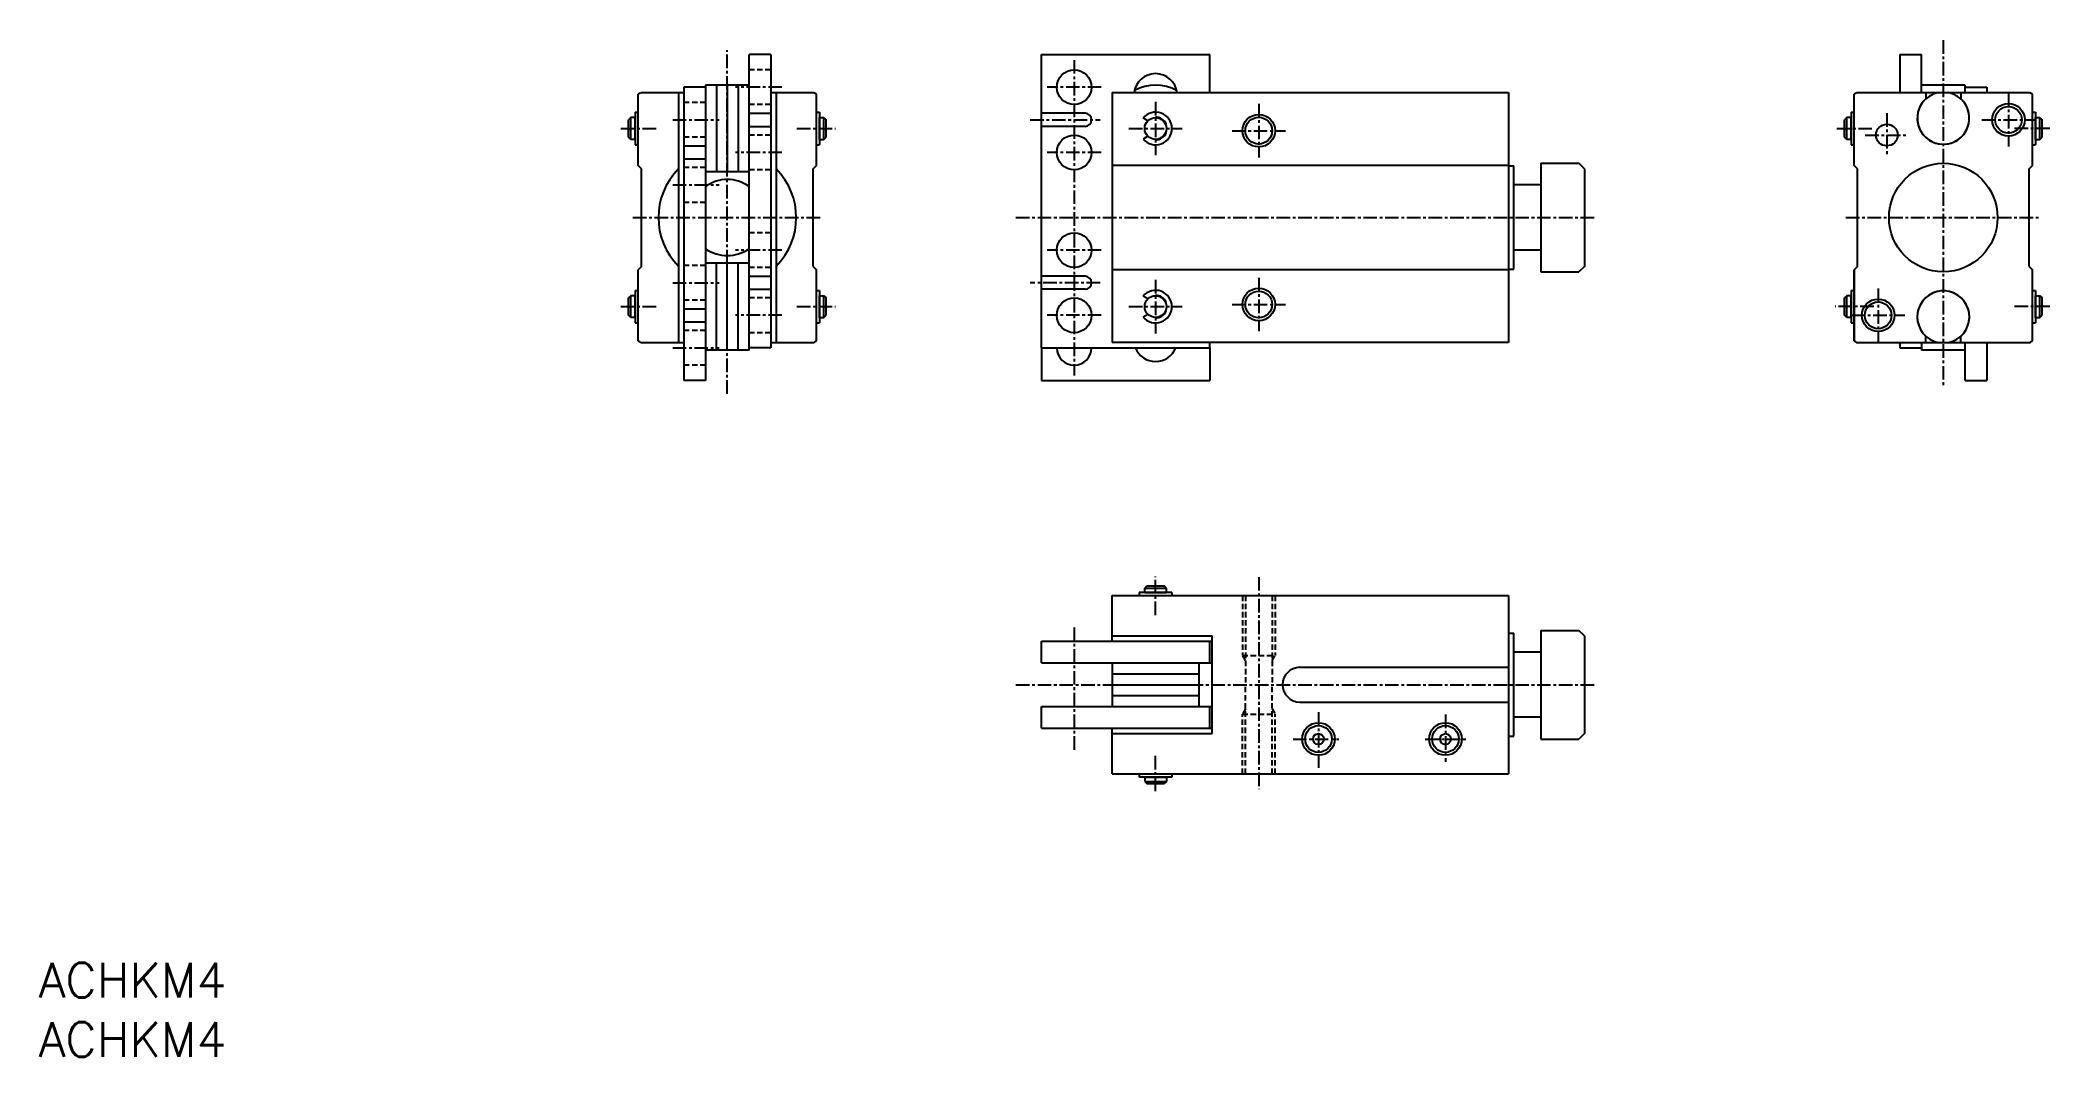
# Model space of a CAD drawing. Extents: x -55 to 130, y -29 to 65.
import ezdxf

# ---------------------------------------------------------------- set-up
doc = ezdxf.new("R2010")
doc.units = 0
doc.linetypes.add('CENTER', pattern=[2, 1.25, -0.25, 0.25, -0.25])
doc.linetypes.add('DASHED', pattern=[0.75, 0.5, -0.25])
doc.layers.get('0').update_dxf_attribs({"linetype": 'CONTINUOUS'})
doc.layers.add('CENTER', color=1, linetype='CENTER')
doc.styles.get("Standard").update_dxf_attribs({"font": 'txt.shx', "bigfont": 'bigfont.shx'})

msp = doc.modelspace()

# ---------------------------------------------------------------- linework, layer by layer
at = {"color": 7, "linetype": 'CONTINUOUS'}
for p, q in [((11.82, 63.71), (9.82, 63.71)), ((9.82, 36.51), (9.82, 63.71)), ((11.82, 63.71), (11.82, 36.71)), ((36.77, 36.71), (36.77, 63.71)), ((36.77, 63.71), (52.27, 63.71)), ((52.27, 60.21), (52.27, 63.71)), ((115.83, 63.71), (115.83, 60.21)), ((115.83, 63.71), (117.83, 63.71)), ((117.83, 60.21), (117.83, 63.71)), ((-0.38, 53.51), (-0.38, 60.06)), ((-0.16, 60.21), (3.82, 60.21)), ((3.32, 60.21), (3.32, 37.21)), ((3.82, 60.71), (3.82, 33.71)), ((5.82, 60.71), (3.82, 60.71)), ((5.82, 60.91), (5.82, 33.71)), ((9.82, 60.91), (5.82, 60.91)), ((6.82, 60.91), (6.82, 52.91)), ((7.82, 60.91), (7.82, 52.91)), ((8.82, 60.91), (8.82, 52.91)), ((11.82, 60.21), (15.81, 60.21)), ((12.32, 60.21), (12.32, 37.21)), ((16.02, 53.51), (16.02, 60.06)), ((43.27, 60.21), (79.77, 60.21)), ((43.27, 60.21), (43.27, 37.21)), ((79.77, 60.21), (79.77, 37.21)), ((111.63, 53.51), (111.63, 60.06)), ((111.84, 60.21), (119.83, 60.21)), ((121.83, 60.91), (117.83, 60.91)), ((118.23, 60.21), (118.23, 59.65)), ((119.83, 60.21), (127.81, 60.21)), ((121.43, 60.21), (121.43, 59.65)), ((121.83, 60.21), (121.83, 60.91)), ((121.83, 60.71), (123.83, 60.71)), ((123.83, 60.71), (123.83, 60.21)), ((128.03, 53.51), (128.03, 60.06)), ((-1.08, 57.91), (-1.28, 57.71)), ((-1.28, 56.11), (-1.28, 57.71)), ((-0.68, 57.91), (-1.08, 57.91)), ((-1.08, 55.91), (-1.08, 57.91)), ((-0.68, 58.41), (-0.38, 58.41)), ((-0.68, 58.41), (-0.68, 55.41)), ((-0.68, 55.91), (-0.68, 57.91)), ((9.82, 58.31), (11.82, 58.31)), ((16.02, 58.41), (16.32, 58.41)), ((16.32, 58.41), (16.32, 55.41)), ((16.32, 55.91), (16.32, 57.91)), ((16.32, 57.91), (16.72, 57.91)), ((16.72, 57.91), (16.92, 57.71)), ((16.72, 55.91), (16.72, 57.91)), ((16.92, 56.11), (16.92, 57.71)), ((40.77, 58.31), (36.77, 58.31)), ((46.57, 57.62), (46.13, 57.88)), ((47.27, 57.91), (47.27, 57.96)), ((110.93, 57.91), (110.73, 57.71)), ((110.73, 56.11), (110.73, 57.71)), ((111.33, 57.91), (110.93, 57.91)), ((110.93, 55.91), (110.93, 57.91)), ((111.33, 58.41), (111.63, 58.41)), ((111.33, 58.41), (111.33, 55.41)), ((111.33, 55.91), (111.33, 57.91)), ((128.03, 58.41), (128.33, 58.41)), ((128.33, 58.41), (128.33, 55.41)), ((128.33, 55.91), (128.33, 57.91)), ((128.33, 57.91), (128.73, 57.91)), ((128.73, 57.91), (128.93, 57.71)), ((128.73, 55.91), (128.73, 57.91)), ((128.93, 56.11), (128.93, 57.71)), ((-1.08, 55.91), (-1.28, 56.11)), ((-0.68, 55.91), (-1.08, 55.91)), ((9.82, 57.11), (11.82, 57.11)), ((16.32, 55.91), (16.72, 55.91)), ((16.72, 55.91), (16.92, 56.11)), ((40.77, 57.11), (36.77, 57.11)), ((46.57, 56.2), (46.13, 55.94)), ((47.27, 55.91), (47.27, 55.86)), ((48.24, 57.31), (48.2, 57.29)), ((48.24, 56.51), (48.2, 56.53)), ((110.93, 55.91), (110.73, 56.11)), ((111.33, 55.91), (110.93, 55.91)), ((128.33, 55.91), (128.73, 55.91)), ((128.73, 55.91), (128.93, 56.11)), ((-0.68, 55.41), (-0.38, 55.41)), ((3.82, 55.31), (5.82, 55.31)), ((3.82, 54.11), (5.82, 54.11)), ((16.02, 55.41), (16.32, 55.41)), ((82.77, 53.71), (86.27, 53.71)), ((82.77, 53.71), (82.77, 43.71)), ((86.77, 53.21), (86.27, 53.71)), ((111.33, 55.41), (111.63, 55.41)), ((128.03, 55.41), (128.33, 55.41)), ((-0.08, 53.21), (-0.38, 53.51)), ((-0.08, 44.21), (-0.08, 53.21)), ((9.82, 52.91), (5.82, 52.91)), ((15.72, 53.21), (16.02, 53.51)), ((15.72, 44.21), (15.72, 53.21)), ((79.77, 53.51), (43.27, 53.51)), ((79.77, 53.46), (80.27, 53.46)), ((80.27, 43.96), (80.27, 53.46)), ((86.77, 53.21), (86.77, 44.21)), ((111.93, 53.21), (111.63, 53.51)), ((111.93, 44.21), (111.93, 53.21)), ((127.73, 53.21), (128.03, 53.51)), ((127.73, 44.21), (127.73, 53.21)), ((82.77, 51.71), (80.27, 51.71)), ((9.82, 44.51), (5.82, 44.51)), ((6.82, 36.51), (6.82, 44.51)), ((7.82, 36.51), (7.82, 44.51)), ((8.82, 36.51), (8.82, 44.51)), ((82.77, 45.71), (80.27, 45.71)), ((-0.08, 44.21), (-0.38, 43.91)), ((-0.38, 37.36), (-0.38, 43.91)), ((9.82, 43.31), (11.82, 43.31)), ((15.72, 44.21), (16.02, 43.91)), ((16.02, 37.36), (16.02, 43.91)), ((40.77, 43.31), (36.77, 43.31)), ((79.77, 43.91), (43.27, 43.91)), ((79.77, 43.96), (80.27, 43.96)), ((82.77, 43.71), (86.27, 43.71)), ((86.77, 44.21), (86.27, 43.71)), ((111.93, 44.21), (111.63, 43.91)), ((111.63, 37.36), (111.63, 43.91)), ((111.63, 43.91), (111.63, 37.36)), ((127.73, 44.21), (128.03, 43.91)), ((128.03, 37.36), (128.03, 43.91)), ((-1.08, 41.51), (-1.28, 41.31)), ((-1.28, 39.71), (-1.28, 41.31)), ((-0.68, 41.51), (-1.08, 41.51)), ((-1.08, 39.51), (-1.08, 41.51)), ((-0.68, 42.01), (-0.38, 42.01)), ((-0.68, 42.01), (-0.68, 39.01)), ((-0.68, 39.51), (-0.68, 41.51)), ((9.82, 42.11), (11.82, 42.11)), ((16.02, 42.01), (16.32, 42.01)), ((16.32, 42.01), (16.32, 39.01)), ((16.32, 39.51), (16.32, 41.51)), ((16.32, 41.51), (16.72, 41.51)), ((16.72, 41.51), (16.92, 41.31)), ((16.72, 39.51), (16.72, 41.51)), ((16.92, 39.71), (16.92, 41.31)), ((40.77, 42.11), (36.77, 42.11)), ((46.57, 41.22), (46.13, 41.48)), ((47.27, 41.51), (47.27, 41.56)), ((48.24, 40.91), (48.2, 40.89)), ((110.93, 41.51), (110.73, 41.31)), ((110.73, 39.71), (110.73, 41.31)), ((111.33, 41.51), (110.93, 41.51)), ((110.93, 39.51), (110.93, 41.51)), ((111.33, 42.01), (111.63, 42.01)), ((111.33, 42.01), (111.33, 39.01)), ((111.33, 39.51), (111.33, 41.51)), ((128.03, 42.01), (128.33, 42.01)), ((128.33, 42.01), (128.33, 39.01)), ((128.33, 39.51), (128.33, 41.51)), ((128.33, 41.51), (128.73, 41.51)), ((128.73, 41.51), (128.93, 41.31)), ((128.73, 39.51), (128.73, 41.51)), ((128.93, 39.71), (128.93, 41.31)), ((-1.08, 39.51), (-1.28, 39.71)), ((-0.68, 39.51), (-1.08, 39.51)), ((-0.68, 39.01), (-0.38, 39.01)), ((3.82, 40.31), (5.82, 40.31)), ((3.82, 39.11), (5.82, 39.11)), ((16.02, 39.01), (16.32, 39.01)), ((16.32, 39.51), (16.72, 39.51)), ((16.72, 39.51), (16.92, 39.71)), ((46.57, 39.8), (46.13, 39.54)), ((47.27, 39.51), (47.27, 39.46)), ((48.24, 40.11), (48.2, 40.13)), ((110.93, 39.51), (110.73, 39.71)), ((111.33, 39.51), (110.93, 39.51)), ((111.33, 39.01), (111.63, 39.01)), ((128.03, 39.01), (128.33, 39.01)), ((128.33, 39.51), (128.73, 39.51)), ((128.73, 39.51), (128.93, 39.71)), ((-0.16, 37.21), (3.82, 37.21)), ((11.82, 37.21), (15.81, 37.21)), ((79.77, 37.21), (43.27, 37.21)), ((52.27, 36.71), (52.27, 37.21)), ((111.84, 37.21), (119.83, 37.21)), ((115.83, 37.21), (115.83, 36.71)), ((117.83, 37.21), (117.83, 36.51)), ((118.23, 37.21), (118.23, 37.77)), ((119.83, 37.21), (127.81, 37.21)), ((121.43, 37.21), (121.43, 37.77)), ((121.83, 33.71), (121.83, 37.21)), ((123.83, 37.21), (123.83, 33.71)), ((9.82, 36.51), (5.82, 36.51)), ((11.82, 36.71), (9.82, 36.71)), ((36.77, 36.71), (52.27, 36.71)), ((36.77, 36.71), (36.77, 33.71)), ((52.27, 36.71), (52.27, 33.71)), ((115.83, 36.71), (117.83, 36.71)), ((121.83, 36.51), (117.83, 36.51)), ((5.82, 33.71), (3.82, 33.71)), ((36.77, 33.71), (52.27, 33.71)), ((121.83, 33.71), (123.83, 33.71)), ((43.27, 13.9), (79.77, 13.9)), ((43.27, 10.2), (43.27, 13.9)), ((45.77, 14.2), (45.77, 13.9)), ((48.77, 14.2), (45.77, 14.2)), ((46.27, 14.6), (46.47, 14.8)), ((46.27, 14.2), (46.27, 14.6)), ((46.27, 14.6), (48.27, 14.6)), ((46.27, 14.2), (48.27, 14.2)), ((46.47, 14.8), (48.07, 14.8)), ((48.27, 14.6), (48.07, 14.8)), ((48.27, 14.2), (48.27, 14.6)), ((48.77, 14.2), (48.77, 13.9)), ((79.77, 13.9), (79.77, -2.5)), ((36.77, 7.7), (36.77, 9.7)), ((36.77, 9.7), (52.47, 9.7)), ((43.27, 10.2), (52.47, 10.2)), ((43.27, 9.7), (43.27, 10.2)), ((52.27, 7.7), (52.27, 9.7)), ((52.47, 1.2), (52.47, 10.2)), ((79.77, 10.45), (80.27, 10.45)), ((80.27, 0.95), (80.27, 10.45)), ((82.77, 10.7), (86.27, 10.7)), ((82.77, 10.7), (82.77, 0.7)), ((86.77, 10.2), (86.27, 10.7)), ((86.77, 10.2), (86.77, 1.2)), ((36.77, 7.7), (52.47, 7.7)), ((43.27, 7.7), (43.27, 3.7)), ((51.27, 3.7), (51.27, 7.7)), ((82.77, 8.7), (80.27, 8.7)), ((43.27, 6.7), (51.27, 6.7)), ((43.27, 5.7), (51.27, 5.7)), ((60.57, 7.3), (79.77, 7.3)), ((43.27, 4.7), (51.27, 4.7)), ((60.57, 4.1), (79.77, 4.1)), ((36.77, 1.7), (36.77, 3.7)), ((36.77, 3.7), (52.47, 3.7)), ((52.27, 1.7), (52.27, 3.7)), ((82.77, 2.7), (80.27, 2.7)), ((36.77, 1.7), (52.47, 1.7)), ((43.27, 1.2), (43.27, 1.7)), ((43.27, 1.2), (52.47, 1.2)), ((43.27, -2.5), (43.27, 1.2)), ((79.77, 0.95), (80.27, 0.95)), ((82.77, 0.7), (86.27, 0.7)), ((86.77, 1.2), (86.27, 0.7)), ((43.27, -2.5), (79.77, -2.5)), ((45.77, -2.5), (45.77, -2.8)), ((48.77, -2.8), (45.77, -2.8)), ((46.27, -2.8), (48.27, -2.8)), ((46.27, -2.8), (46.27, -3.2)), ((46.27, -3.2), (46.47, -3.4)), ((46.27, -3.2), (48.27, -3.2)), ((46.47, -3.4), (48.07, -3.4)), ((48.27, -3.2), (48.07, -3.4)), ((48.27, -2.8), (48.27, -3.2)), ((48.77, -2.5), (48.77, -2.8))]:
    msp.add_line(p, q, dxfattribs=at)
at = {"color": 3, "linetype": 'DASHED'}
for p, q in [((11.82, 62.31), (9.82, 62.31)), ((5.82, 59.31), (3.82, 59.31)), ((11.82, 59.11), (9.82, 59.11)), ((5.82, 56.11), (3.82, 56.11)), ((11.82, 56.31), (9.82, 56.31)), ((5.82, 53.31), (3.82, 53.31)), ((11.82, 53.11), (9.82, 53.11)), ((5.82, 50.11), (3.82, 50.11)), ((11.82, 47.31), (9.82, 47.31)), ((5.82, 44.31), (3.82, 44.31)), ((11.82, 44.11), (9.82, 44.11)), ((5.82, 41.11), (3.82, 41.11)), ((11.82, 41.31), (9.82, 41.31)), ((5.82, 38.31), (3.82, 38.31)), ((11.82, 38.11), (9.82, 38.11)), ((5.82, 35.11), (3.82, 35.11)), ((55.27, 13.9), (55.27, 8.4)), ((55.54, 13.9), (55.54, 5.7)), ((58, 13.9), (58, 5.7)), ((58.27, 13.9), (58.27, 8.4)), ((55.27, 8.4), (58.27, 8.4)), ((55.54, 7.93), (55.27, 8.4)), ((58, 7.93), (58.27, 8.4)), ((55.54, -2.5), (55.54, 5.7)), ((58, -2.5), (58, 5.7)), ((55.54, 3.47), (55.27, 3)), ((55.27, 3), (58.27, 3)), ((55.27, -2.5), (55.27, 3)), ((58, 3.47), (58.27, 3)), ((58.27, -2.5), (58.27, 3))]:
    msp.add_line(p, q, dxfattribs=at)
at = {"color": 7, "linetype": 'CONTINUOUS'}
for centre, radius in [((39.77, 60.71), 1.6), ((47.27, 56.91), 1), ((47.27, 56.91), 1), ((56.77, 56.71), 1.23), ((125.83, 57.71), 1.23), ((39.77, 54.71), 1.6), ((114.63, 56.31), 1), ((119.83, 48.71), 5), ((39.77, 45.71), 1.6), ((39.77, 39.71), 1.6), ((47.27, 40.51), 1), ((47.27, 40.51), 1), ((56.77, 40.71), 1.23), ((113.83, 39.71), 1.23), ((62.27, 0.7), 1.23), ((73.97, 0.7), 1.23), ((62.27, 0.7), 0.5), ((73.97, 0.7), 0.5)]:
    msp.add_circle(centre, radius, dxfattribs=at)
at = {"color": 3, "linetype": 'CONTINUOUS'}
for centre in [(56.77, 56.71), (125.83, 57.71), (56.77, 40.71), (113.83, 39.71), (62.27, 0.7), (73.97, 0.7)]:
    msp.add_circle(centre, 1.5, dxfattribs=at)
at = {"color": 7, "linetype": 'CONTINUOUS'}
for centre, radius, start, end in [((47.27, 59.96), 2, 7.1808, 172.8192), ((7.82, 48.71), 14, 124.7719, 125.8535), ((7.82, 48.71), 14, 54.1465, 55.2281), ((47.27, 56.91), 4, 60.8154, 119.1846), ((119.83, 48.71), 14, 124.7719, 125.8535), ((119.83, 57.86), 2.4, 101.7159, 78.2841), ((119.83, 57.86), 2.4, 131.8103, 48.1897), ((119.83, 48.71), 14, 54.1465, 55.2281), ((40.77, 57.71), 0.6, 270, 90), ((47.27, 56.91), 1.5, 220.2603, 139.7397), ((47.27, 56.91), 1.05, 22.3927, 90), ((47.27, 56.91), 1.05, 270, 337.6073), ((7.82, 48.71), 6.35, 135.1261, 224.8739), ((7.82, 48.71), 3.5, 55.1501, 124.8499), ((7.82, 48.71), 6.35, 315.1261, 44.8739), ((7.82, 48.71), 3.5, 235.1501, 304.8499), ((40.77, 42.71), 0.6, 270, 90), ((47.27, 40.51), 1.5, 220.2603, 139.7397), ((47.27, 40.51), 1.05, 22.3927, 90), ((119.83, 39.56), 2.4, 311.8103, 258.2841), ((119.83, 39.56), 2.4, 281.7159, 228.1897), ((47.27, 40.51), 1.05, 270, 337.6073), ((7.82, 48.71), 14, 234.1465, 235.2281), ((7.82, 48.71), 14, 304.7719, 305.8535), ((119.83, 48.71), 14, 234.1465, 235.2281), ((119.83, 48.71), 14, 304.7719, 305.8535), ((39.77, 36.71), 1.6, 180, 360), ((47.27, 37.46), 2, 202.0243, 337.9757), ((60.57, 5.7), 1.6, 90, 270)]:
    msp.add_arc(centre, radius, start, end, dxfattribs=at)
at = {"layer": 'CENTER', "color": 1, "linetype": 'CENTER'}
for p, q in [((119.83, 65.04), (119.83, 33.19)), ((7.82, 32.48), (7.82, 64.12)), ((39.77, 63.21), (39.77, 34.17)), ((12.85, 60.71), (8.56, 60.71)), ((42.27, 60.71), (37.27, 60.71)), ((47.27, 59.37), (47.27, 54.45)), ((47.27, 59.37), (47.27, 54.45)), ((125.83, 60.17), (125.83, 55.25)), ((2.79, 57.71), (7.08, 57.71)), ((35.73, 57.71), (42.16, 57.71)), ((56.77, 59.17), (56.77, 54.25)), ((56.77, 59.17), (56.77, 54.25)), ((114.63, 58.31), (114.63, 54.31)), ((123.37, 57.71), (128.29, 57.71)), ((-1.99, 56.91), (1.47, 56.91)), ((14.22, 56.91), (17.77, 56.91)), ((44.81, 56.91), (49.73, 56.91)), ((54.31, 56.71), (59.23, 56.71)), ((110.01, 56.91), (113.47, 56.91)), ((112.63, 56.31), (116.63, 56.31)), ((129.64, 56.91), (126.18, 56.91)), ((12.85, 54.71), (8.56, 54.71)), ((42.27, 54.71), (37.27, 54.71)), ((2.79, 51.71), (7.08, 51.71)), ((-0.88, 48.71), (16.47, 48.71)), ((34.41, 48.71), (87.8, 48.71)), ((110.85, 48.71), (128.73, 48.71)), ((12.85, 45.71), (8.56, 45.71)), ((42.27, 45.71), (37.27, 45.71)), ((2.79, 42.71), (7.08, 42.71)), ((42.16, 42.71), (35.73, 42.71)), ((47.27, 42.97), (47.27, 38.05)), ((47.27, 42.97), (47.27, 38.05)), ((56.77, 43.17), (56.77, 38.25)), ((113.83, 42.17), (113.83, 37.25)), ((-1.99, 40.51), (1.47, 40.51)), ((12.85, 39.71), (8.56, 39.71)), ((14.22, 40.51), (17.77, 40.51)), ((42.27, 39.71), (37.27, 39.71)), ((44.81, 40.51), (49.73, 40.51)), ((54.31, 40.71), (59.23, 40.71)), ((113.43, 40.51), (109.88, 40.51)), ((111.37, 39.71), (116.29, 39.71)), ((129.64, 40.51), (126.18, 40.51)), ((2.79, 36.71), (7.08, 36.71)), ((47.27, 12.1), (47.27, 15.65)), ((56.77, 15.61), (56.77, -3.93)), ((39.77, 10.96), (39.77, -0.38)), ((34.41, 5.7), (87.8, 5.7)), ((62.27, 3.17), (62.27, -1.95)), ((73.97, 2.95), (73.97, -1.39)), ((59.93, 0.7), (64.14, 0.7)), ((72.1, 0.7), (76.05, 0.7)), ((47.27, -4.11), (47.27, -0.65))]:
    msp.add_line(p, q, dxfattribs=at)

# ---------------------------------------------------------------- texts
at = {"color": 7, "linetype": 'CONTINUOUS'}
for p in [(-55.61, -23.1), (-55.61, -28.56)]:
    msp.add_text('ACHKM4', height=3.2, dxfattribs=at).set_placement(p)

doc.saveas('drawing.dxf')
